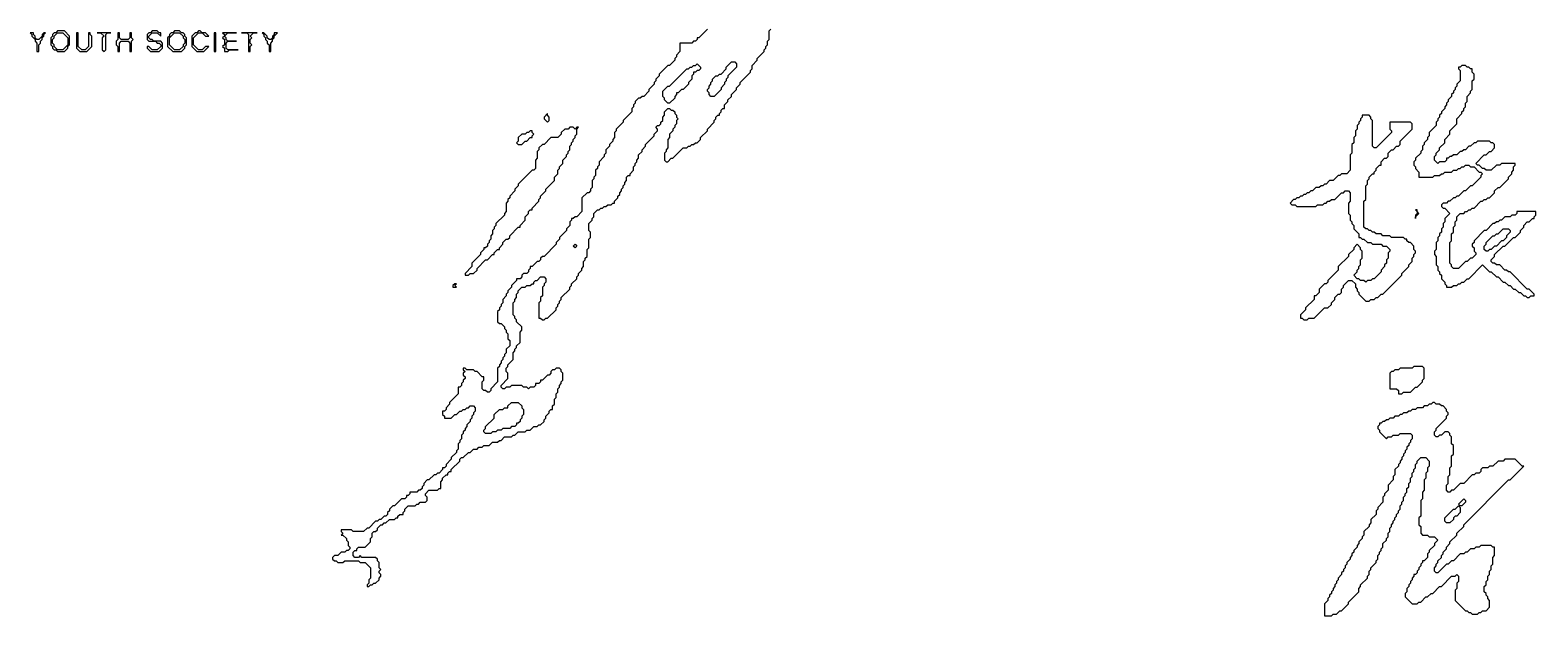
# Model space of a CAD drawing. Header units: millimetres. Extents: x 50 to 500, y 6 to 500.
# Drawn here: x 59.5 to 497.5, y 6.5 to 176.8 of the extents above; entities that cross this region are included whole.
import ezdxf

# ---------------------------------------------------------------- set-up
doc = ezdxf.new("R2010")
doc.units = ezdxf.units.MM

msp = doc.modelspace()

# ---------------------------------------------------------------- linework, layer by layer
for points in [[(59.5, 176), (60, 175.5), (60, 175), (61, 174), (61, 173.5), (61.5, 173), (61.5, 170.5), (62, 170.5), (62, 172.5), (62.5, 173), (62.5, 173.5), (63, 174), (63, 174.5), (63.5, 175), (63.5, 175.5), (64, 176), (63.5, 176), (63, 175.5), (63, 175), (62, 174), (61.5, 174), (61, 174.5), (61, 175), (60.5, 175.5), (60.5, 176)], [(67.5, 176.5), (67, 176), (66.5, 176), (66, 175.5), (66, 175), (65.5, 174.5), (65.5, 172.5), (66, 172), (66, 171.5), (66.5, 171), (67, 171), (67.5, 170.5), (69.5, 170.5), (70.5, 171.5), (70.5, 172), (71, 172.5), (71, 175), (69.5, 176.5)], [(67.5, 176), (69, 176), (70.5, 174.5), (70.5, 172.5), (69, 171), (67.5, 171), (66.5, 172), (66.5, 172.5), (66, 173), (66, 174), (66.5, 174.5), (66.5, 175)], [(73, 176), (73, 171.5), (74, 170.5), (76, 170.5), (77.5, 172), (77.5, 175), (77, 175.5), (77, 176), (76.5, 176), (76.5, 172), (75.5, 171), (74.5, 171), (73.5, 172), (73.5, 176)], [(79, 176), (80, 176), (81, 175), (80.5, 174.5), (80.5, 171), (81, 170.5), (81.5, 171), (81.5, 175.5), (82, 176), (83, 176)], [(85, 176), (85, 174), (84.5, 173.5), (84.5, 172.5), (85, 172), (85, 170.5), (85.5, 170.5), (85.5, 173), (86, 173.5), (88, 173.5), (88.5, 173), (88.5, 170.5), (89, 170.5), (89, 173.5), (89.5, 174), (89, 174.5), (89, 176), (88.5, 176), (88.5, 174.5), (88, 174), (86, 174), (85.5, 174.5), (85.5, 176)], [(95, 176.5), (94.5, 176), (94, 176), (93.5, 175.5), (93.5, 174), (94, 173.5), (96, 173.5), (96.5, 173), (97, 173), (97.5, 172.5), (97.5, 172), (96.5, 171), (95, 171), (94, 172), (93.5, 172), (93.5, 171.5), (94.5, 170.5), (97, 170.5), (98, 171.5), (98, 173), (97.5, 173.5), (95.5, 173.5), (95, 174), (94.5, 174), (94, 174.5), (94, 175), (95, 176), (96.5, 176), (97.5, 175), (97.5, 176), (97, 176), (96.5, 176.5)], [(101.5, 176.5), (101, 176), (100.5, 176), (100, 175.5), (100, 175), (99.5, 174.5), (99.5, 172), (101, 170.5), (103.5, 170.5), (104.5, 171.5), (104.5, 172), (105, 172.5), (105, 174.5), (104.5, 175), (104.5, 175.5), (104, 176), (103.5, 176), (103, 176.5)], [(101.5, 176), (103, 176), (104, 175), (104, 174.5), (104.5, 174), (104.5, 173), (104, 172.5), (104, 172), (103, 171), (101.5, 171), (100, 172.5), (100, 174.5)], [(108.5, 176.5), (108, 176), (107.5, 176), (106.5, 175), (106.5, 172), (108, 170.5), (110, 170.5), (111.5, 172), (110.5, 172), (109.5, 171), (108.5, 171), (107, 172.5), (107, 174.5), (108.5, 176), (109.5, 176), (110.5, 175), (111.5, 175), (110.5, 176), (109.5, 176), (109, 176.5)], [(113, 176), (113, 170.5), (113.5, 170.5), (113.5, 176)], [(115.5, 176), (116, 175.5), (116, 175), (115.5, 174.5), (116, 174), (116, 172.5), (115.5, 172), (116, 171.5), (116, 170.5), (117, 170.5), (117.5, 171), (120, 171), (117, 171), (116.5, 171.5), (116.5, 173), (117, 173.5), (119.5, 173.5), (117, 173.5), (116.5, 174), (116.5, 174.5), (116, 175), (117, 176), (119.5, 176)], [(121, 176), (122.5, 176), (123, 175.5), (123, 170.5), (123.5, 170.5), (123.5, 172), (124, 172.5), (123.5, 173), (123.5, 174), (124, 174.5), (123.5, 175), (124.5, 176), (125.5, 176)], [(127, 176), (127.5, 175.5), (127.5, 175), (128, 174.5), (128, 174), (128.5, 173.5), (128.5, 173), (129, 172.5), (129, 170.5), (129.5, 170.5), (129.5, 173), (130, 173.5), (130, 174), (130.5, 174.5), (130.5, 175), (131.5, 176), (130.5, 176), (130.5, 175.5), (130, 175), (130, 174.5), (129.5, 174), (129, 174), (128.5, 174.5), (128.5, 175), (127.5, 176)], [(253, 166.5), (253.5, 167), (254.5, 166), (254.5, 165.5), (254, 165), (253.5, 165), (253, 164.5), (252.5, 164.5), (252.5, 164), (252, 163.5), (252, 162.5), (251, 161.5), (251, 161), (249.5, 159.5), (249, 159.5), (248, 158.5), (247.5, 158.5), (247.5, 158), (247, 157.5), (247, 157), (245.5, 155.5), (245, 155.5), (244, 156.5), (244, 157), (243.5, 157.5), (243.5, 159), (245, 160.5), (245.5, 160.5), (250.5, 165.5), (251, 165.5), (251.5, 166), (252, 166), (252.5, 166.5)], [(263.5, 167.5), (264.5, 167.5), (265, 167), (265, 166), (262.5, 163.5), (262.5, 163), (262, 162.5), (262, 162), (261.5, 161.5), (261.5, 161), (260.5, 160), (260.5, 159.5), (258.5, 157.5), (257.5, 157.5), (257, 158), (257, 158.5), (256.5, 159), (256.5, 159.5), (257, 160), (257, 160.5), (257.5, 161), (257.5, 161.5), (258, 162), (258, 162.5), (259, 163.5), (259.5, 163.5), (260, 164), (260.5, 164), (262, 165.5), (262, 166)], [(476, 166.5), (475.5, 166), (475, 166), (475, 165.5), (475.5, 165), (475.5, 162), (474.5, 161), (474.5, 160.5), (474, 160), (474, 159.5), (473.5, 159), (473.5, 158.5), (473, 158), (473, 157.5), (472, 156.5), (472, 156), (471.5, 155.5), (471.5, 155), (471, 154.5), (471, 154), (470, 153), (470, 152.5), (469.5, 152), (469.5, 151.5), (469, 151), (469, 150.5), (468.5, 150), (468.5, 149), (466.5, 147), (466.5, 146), (466, 145.5), (466, 145), (465, 144), (465, 143.5), (464.5, 143), (464.5, 142), (464, 141.5), (464, 141), (462.5, 139.5), (462.5, 139), (462, 138.5), (462, 137.5), (462.5, 137), (462.5, 136.5), (463.5, 135.5), (463.5, 134), (467.5, 134), (468, 134.5), (469.5, 134.5), (470, 135), (470.5, 135), (471, 135.5), (473, 135.5), (473.5, 136), (474.5, 136), (475, 136.5), (475.5, 136.5), (476, 137), (476.5, 137), (477, 137.5), (478, 137.5), (478.5, 137), (479.5, 137), (481, 135.5), (481.5, 135.5), (482, 135), (481.5, 134.5), (481.5, 134), (479, 131.5), (478.5, 131.5), (477, 130), (476.5, 130), (475, 128.5), (474.5, 128.5), (474, 128), (473.5, 128), (472.5, 127), (472, 127), (471.5, 126.5), (470.5, 126.5), (470, 126), (470, 125.5), (470.5, 125), (471, 125), (472.5, 123.5), (471, 122), (471, 121), (470.5, 120.5), (470.5, 119.5), (470, 119), (470, 118), (469.5, 117.5), (469.5, 117), (469, 116.5), (469, 115.5), (468.5, 115), (468.5, 113), (468, 112.5), (468, 111.5), (468.5, 111), (468.5, 108.5), (469, 108), (469, 107), (469.5, 106.5), (469.5, 106), (470, 105.5), (470, 104.5), (471, 103.5), (471, 103), (471.5, 102.5), (471.5, 102), (473, 102), (473.5, 102.5), (474.5, 102.5), (475, 103), (475.5, 103), (476, 103.5), (476.5, 103.5), (477.5, 104.5), (478, 104.5), (482, 108.5), (484, 106.5), (484.5, 106.5), (486, 105), (486.5, 105), (488, 103.5), (488.5, 103.5), (489.5, 102.5), (490, 102.5), (491, 101.5), (491.5, 101.5), (492.5, 100.5), (493, 100.5), (494, 99.5), (494.5, 99.5), (495, 99), (495.5, 99), (496, 99.5), (497, 99.5), (497, 100), (495.5, 101.5), (495, 101.5), (490, 106.5), (489.5, 106.5), (489, 107), (488.5, 107), (487, 108.5), (486, 108.5), (485.5, 109), (485, 109), (484.5, 109.5), (484.5, 110), (485.5, 111), (485.5, 111.5), (488, 114), (488.5, 114), (491, 116.5), (491.5, 116.5), (493, 118), (493, 118.5), (494, 119.5), (494, 120), (495, 121), (495.5, 121), (496.5, 122), (497, 122), (497, 122.5), (497.5, 123), (497.5, 124), (492, 124), (492, 123.5), (491.5, 123), (490.5, 123), (490, 122.5), (488.5, 122.5), (487.5, 121.5), (487, 121.5), (486.5, 121), (486, 121), (485.5, 120.5), (485, 120.5), (483, 118.5), (482.5, 118.5), (479.5, 115.5), (479.5, 115), (479, 114.5), (479, 114), (479.5, 113.5), (479.5, 112.5), (480, 112), (480, 111.5), (479, 110.5), (478.5, 110.5), (477.5, 109.5), (477, 109.5), (475, 107.5), (473.5, 107.5), (473, 108), (473, 108.5), (472.5, 109), (472.5, 115), (473, 115.5), (473, 117.5), (473.5, 118), (473.5, 119.5), (474, 120), (474, 121), (474.5, 121.5), (474.5, 122.5), (475.5, 123.5), (476.5, 123.5), (477, 124), (477.5, 124), (478, 124.5), (478.5, 124.5), (479, 125), (479.5, 125), (481.5, 127), (482, 127), (482.5, 127.5), (483, 127.5), (483.5, 128), (484, 128), (485.5, 129.5), (485.5, 130), (486.5, 131), (487, 131), (489.5, 133.5), (489.5, 134), (490.5, 135), (490.5, 135.5), (491, 136), (491, 137), (491.5, 137.5), (491.5, 138), (487.5, 138), (487, 137.5), (486, 137.5), (484.5, 136), (483, 136), (482.5, 136.5), (482, 136.5), (481, 137.5), (480.5, 137.5), (480, 138), (482.5, 140.5), (483, 140.5), (484, 141.5), (484.5, 141.5), (485.5, 142.5), (485.5, 143.5), (485, 144), (484.5, 144), (484, 144.5), (480.5, 144.5), (480, 144), (479.5, 144), (478.5, 143), (478, 143), (477, 142), (476.5, 142), (476, 141.5), (475.5, 141.5), (474.5, 140.5), (473.5, 140.5), (473, 140), (472.5, 140), (472, 139.5), (471.5, 139.5), (471.5, 139), (471, 138.5), (469.5, 138.5), (469, 138), (468, 139), (468, 140), (468.5, 140.5), (468.5, 141), (469.5, 142), (469.5, 142.5), (471, 144), (471, 145), (472.5, 146.5), (472.5, 147.5), (474.5, 149.5), (474.5, 151), (476, 152.5), (476, 153), (476.5, 153.5), (476.5, 154), (477, 154.5), (477, 155.5), (477.5, 156), (477.5, 157.5), (478.5, 158.5), (478.5, 159), (479, 159.5), (479, 162), (479.5, 162.5), (479.5, 164), (479, 164.5), (479, 165.5), (478.5, 165.5), (478, 166), (477.5, 166), (477, 166.5)], [(210, 152.5), (209, 151.5), (209, 151), (210, 150), (210.5, 150.5), (210.5, 151.5), (210, 152)], [(447, 152), (447, 151.5), (446.5, 151), (446.5, 150.5), (446, 150), (446, 149.5), (445.5, 149), (445.5, 148), (445, 147.5), (445, 146), (444.5, 145.5), (444.5, 144), (444, 143.5), (444, 141), (443.5, 140.5), (443.5, 136), (442.5, 135), (441, 135), (440.5, 134.5), (440, 134.5), (438.5, 133), (437.5, 133), (436.5, 132), (436, 132), (435.5, 131.5), (435, 131.5), (434.5, 131), (433.5, 131), (432.5, 130), (432, 130), (431.5, 129.5), (431, 129.5), (430.5, 129), (430, 129), (429.5, 128.5), (429, 128.5), (428.5, 128), (428, 128), (427.5, 127.5), (427, 127.5), (426, 126.5), (426.5, 126), (427.5, 126), (428, 125.5), (433.5, 125.5), (434, 126), (435.5, 126), (436, 126.5), (436.5, 126.5), (437, 127), (437.5, 127), (438, 127.5), (439, 127.5), (441, 129.5), (441.5, 129.5), (442, 130), (443, 130), (443.5, 129.5), (443.5, 127), (443, 126.5), (443, 123.5), (443.5, 123), (443.5, 121.5), (444, 121), (444, 120.5), (444.5, 120), (444.5, 119), (446, 117.5), (446, 116.5), (446.5, 116.5), (447, 116), (447.5, 116), (448.5, 115), (449.5, 115), (450, 114.5), (452.5, 114.5), (453, 114), (454, 114), (455, 113), (455, 112.5), (454.5, 112), (454.5, 110.5), (454, 110), (454, 109), (453.5, 108.5), (453.5, 108), (452.5, 107), (452.5, 106.5), (450.5, 104.5), (450, 104.5), (449.5, 104), (448.5, 104), (448, 103.5), (447.5, 104), (446.5, 104), (446, 104.5), (445.5, 104.5), (444.5, 105.5), (445.5, 106.5), (445.5, 107), (446, 107.5), (446, 108), (446.5, 108.5), (446.5, 110), (447, 110.5), (447, 112.5), (446.5, 113), (446.5, 113.5), (445.5, 114.5), (444.5, 113.5), (444.5, 113), (443, 111.5), (443, 111), (440, 108), (440, 107), (437, 104), (437, 103.5), (436.5, 103), (436, 103), (434.5, 101.5), (434.5, 100.5), (433.5, 99.5), (433, 99.5), (433, 98.5), (430.5, 96), (430.5, 95.5), (429, 94), (429, 93), (429.5, 93), (430, 92.5), (431, 92.5), (431.5, 93), (433, 93), (436, 96), (437, 96), (438, 97), (438, 97.5), (439, 98.5), (439, 99), (440, 100), (440.5, 100), (441, 100.5), (441, 101.5), (441.5, 102), (441.5, 102.5), (443, 104), (444, 104), (445, 103), (445, 102), (445.5, 101.5), (445.5, 101), (446, 100.5), (446, 100), (448, 98), (449, 98), (449.5, 98.5), (450.5, 98.5), (451, 99), (451.5, 99), (452.5, 100), (453, 100), (458.5, 105.5), (458.5, 106), (460.5, 108), (460.5, 108.5), (461.5, 109.5), (461.5, 110.5), (462, 111), (462, 111.5), (462.5, 112), (462.5, 112.5), (462, 113), (462, 114), (461, 115), (460.5, 115), (460, 115.5), (460, 116), (459.5, 116), (459, 116.5), (455.5, 116.5), (455, 117), (453, 117), (452.5, 117.5), (451, 117.5), (450.5, 118), (450, 118), (449.5, 118.5), (449, 118.5), (448.5, 119), (448, 119), (447.5, 119.5), (447.5, 127), (448, 127.5), (448, 131.5), (448.5, 132), (448.5, 133), (449, 133.5), (449, 134), (450, 135), (450.5, 135), (450.5, 135.5), (451, 136), (451, 136.5), (452, 137.5), (452.5, 137.5), (452.5, 138.5), (453.5, 139.5), (454, 139.5), (454.5, 140), (454.5, 141), (455.5, 142), (456, 142), (457, 143), (457.5, 143), (458, 143.5), (458, 144.5), (461.5, 148), (461.5, 149.5), (461, 150), (455, 150), (455, 148), (455.5, 147.5), (455.5, 147), (451, 142.5), (450.5, 142.5), (450, 143), (450, 150.5), (449.5, 151), (449.5, 151.5), (449, 152)], [(216.5, 148.5), (216, 148), (215, 148), (214, 147), (214, 146.5), (213, 145.5), (211, 145.5), (209, 143.5), (208.5, 143.5), (207.5, 142.5), (207.5, 142), (207, 141.5), (207, 139.5), (206.5, 139), (206.5, 136.5), (206, 136), (205.5, 136), (201.5, 132), (201.5, 131.5), (200.5, 130.5), (200.5, 130), (199, 128.5), (199, 128), (198.5, 127.5), (198.5, 127), (198, 126.5), (198, 124), (197.5, 123.5), (197.5, 123), (195, 120.5), (195, 120), (194.5, 119.5), (194.5, 119), (194, 118.5), (194, 117.5), (193.5, 117), (193.5, 116), (193, 115.5), (193, 115), (192.5, 114.5), (192.5, 114), (192, 113.5), (191.5, 113.5), (191.5, 113), (190.5, 112), (190.5, 111.5), (188, 109), (188, 108), (186, 106), (186, 105.5), (187, 105.5), (187.5, 106), (188.5, 106), (189.5, 107), (189.5, 107.5), (192, 110), (192.5, 110), (194, 111.5), (194.5, 111.5), (194.5, 112), (195.5, 113), (196, 113), (196, 113.5), (197, 114.5), (197, 115), (198, 116), (198.5, 116), (199, 116.5), (199, 117), (201.5, 119.5), (202, 119.5), (202, 120), (203.5, 121.5), (203.5, 122.5), (204.5, 123.5), (204.5, 124), (205, 124.5), (205.5, 124.5), (205.5, 125), (207.5, 127), (207.5, 127.5), (208, 128), (208, 128.5), (209.5, 130), (209.5, 130.5), (212, 133), (212, 134), (213, 135), (213, 136), (213.5, 136.5), (213.5, 137), (214.5, 138), (214.5, 139), (215.5, 140), (215.5, 140.5), (216, 141), (216, 141.5), (216.5, 142), (216.5, 143), (217, 143.5), (217, 144), (217.5, 144.5), (217.5, 145), (218, 145.5), (218, 146), (218.5, 146.5), (218.5, 148), (219, 148.5), (218.5, 148.5), (218, 148), (217.5, 148.5)], [(205, 147.5), (204.5, 147), (204, 147), (203.5, 146.5), (202.5, 146.5), (201.5, 145.5), (201.5, 144.5), (201, 144), (201.5, 143.5), (202.5, 143.5), (203.5, 144.5), (204, 144.5), (205, 145.5), (205.5, 145.5), (205.5, 146), (206, 146.5), (205.5, 147), (205.5, 147.5)], [(462.5, 124.5), (463, 124), (463, 123.5), (462.5, 123), (462.5, 122), (462.5, 122.5), (463.5, 123.5), (463, 124), (463, 124.5)], [(488, 119), (489.5, 119), (490, 118.5), (490, 118), (489, 117), (489, 116.5), (488, 115.5), (487.5, 115.5), (486, 114), (485.5, 114), (484.5, 113), (484, 113), (483.5, 112.5), (483, 112.5), (482.5, 113), (482.5, 114), (483, 114.5), (483, 115), (485, 117), (485.5, 117), (486, 117.5), (486.5, 117.5)], [(217.5, 114), (218, 114.5), (218.5, 114), (218, 113.5)], [(183, 103), (182.5, 102.5), (182.5, 102), (183.5, 102), (183, 102.5), (183.5, 103)], [(462, 79), (461.5, 78.5), (458, 78.5), (457.5, 78), (456.5, 78), (456, 77.5), (455.5, 77.5), (455, 77), (455, 72.5), (457, 72.5), (457.5, 72), (457.5, 71), (458.5, 71), (459, 71.5), (461, 71.5), (462.5, 73), (463, 73), (464.5, 74.5), (464.5, 75), (465, 75.5), (465, 78.5), (464.5, 79)], [(199.5, 68.5), (201.5, 68.5), (202.5, 67.5), (202.5, 67), (203, 66.5), (203, 65), (202.5, 64.5), (202.5, 64), (202, 63.5), (202, 63), (201.5, 62.5), (201, 62.5), (201, 62), (200.5, 61.5), (199.5, 61.5), (199, 61), (197, 61), (196.5, 60.5), (195.5, 60.5), (195, 60), (194, 60), (193.5, 59.5), (192, 59.5), (191.5, 60), (191.5, 60.5), (192, 61), (192, 61.5), (194.5, 64), (194.5, 65), (196, 66.5), (197, 66.5), (197.5, 67), (198.5, 67), (198.5, 67.5)], [(467.5, 68.5), (467, 68), (466.5, 68), (466, 67.5), (465, 67.5), (464.5, 67), (463, 67), (462.5, 66.5), (461.5, 66.5), (461, 66), (460.5, 66), (460, 65.5), (459, 65.5), (458.5, 65), (458, 65), (457.5, 64.5), (456.5, 64.5), (456, 64), (455, 64), (454.5, 63.5), (454, 63.5), (453.5, 63), (453, 63), (452.5, 62.5), (452, 62.5), (452, 62), (451.5, 61.5), (451.5, 61), (452, 60.5), (452, 60), (454, 58), (454.5, 58.5), (455.5, 58.5), (456, 59), (457.5, 59), (458, 59.5), (461, 59.5), (461.5, 59), (461.5, 58), (461, 57.5), (461, 57), (460.5, 56.5), (460.5, 56), (460, 55.5), (460, 55), (459.5, 54.5), (459.5, 54), (459, 53.5), (459, 53), (458.5, 52.5), (458.5, 52), (458, 51.5), (458, 51), (457.5, 50.5), (457.5, 50), (456.5, 49), (456.5, 47.5), (456, 47), (456, 46), (454.5, 44.5), (454.5, 43), (453.5, 42), (453.5, 41.5), (453, 41), (453, 39.5), (451.5, 38), (451.5, 37.5), (451, 37), (451, 36), (449.5, 34.5), (449.5, 33.5), (449, 33), (449, 32.5), (447.5, 31), (447.5, 30), (447, 29.5), (447, 29), (446, 28), (446, 27.5), (445.5, 27), (445.5, 26.5), (444.5, 25.5), (444.5, 25), (444, 24.5), (444, 24), (443.5, 23.5), (443.5, 23), (442.5, 22), (442.5, 21.5), (442, 21), (442, 20.5), (441.5, 20), (441.5, 19.5), (441, 19), (441, 18.5), (440, 17.5), (440, 17), (439.5, 16.5), (439.5, 16), (439, 15.5), (439, 15), (438.5, 14.5), (438.5, 14), (438, 13.5), (438, 13), (437.5, 12.5), (437.5, 12), (437, 11.5), (437, 11), (436, 10), (436, 6.5), (438, 6.5), (438.5, 7), (439.5, 7), (440.5, 8), (441, 8), (443, 10), (443, 10.5), (446, 13.5), (446, 14.5), (446.5, 15), (446.5, 15.5), (448.5, 17.5), (448.5, 18), (449, 18.5), (449, 19.5), (449.5, 20), (449.5, 20.5), (451, 22), (451, 22.5), (451.5, 23), (451.5, 24), (452, 24.5), (452, 25), (452.5, 25.5), (452.5, 26), (453, 26.5), (453, 27.5), (454, 28.5), (454, 29), (454.5, 29.5), (454.5, 30.5), (455, 31), (455, 32), (455.5, 32.5), (455.5, 33), (456, 33.5), (456, 34), (456.5, 34.5), (456.5, 35), (457, 35.5), (457, 36), (457.5, 36.5), (457.5, 37), (458, 37.5), (458, 38.5), (458.5, 39), (458.5, 39.5), (459, 40), (459, 41), (459.5, 41.5), (459.5, 42), (460, 42.5), (460, 43.5), (460.5, 44), (460.5, 45), (461, 45.5), (461, 46.5), (461.5, 47), (461.5, 48), (462, 48.5), (462, 49), (462.5, 49.5), (462.5, 50.5), (463, 51), (463, 51.5), (464, 52.5), (465.5, 52.5), (466.5, 51.5), (466.5, 50), (466, 49.5), (466, 48.5), (465.5, 48), (465.5, 46.5), (465, 46), (465, 43), (464.5, 42.5), (464.5, 40.5), (464, 40), (464, 35.5), (463.5, 35), (463.5, 33), (464, 32.5), (464, 30.5), (464.5, 30), (466, 30), (466.5, 29.5), (468, 29.5), (469, 28.5), (468, 27.5), (468, 27), (466.5, 25.5), (466.5, 25), (466, 24.5), (466, 23.5), (465, 22.5), (464.5, 22.5), (464.5, 22), (464, 21.5), (464, 21), (463.5, 20.5), (463.5, 20), (463, 19.5), (463, 19), (462.5, 18.5), (462, 18.5), (462, 18), (461.5, 17.5), (461.5, 17), (461, 16.5), (461, 16), (460.5, 15.5), (460.5, 15), (460, 14.5), (460, 13.5), (459.5, 13), (459.5, 12), (461.5, 10), (463, 10), (463.5, 10.5), (464, 10.5), (465.5, 12), (466, 12), (467, 13), (467.5, 13), (469.5, 15), (470, 15), (473, 18), (474, 18), (474.5, 18.5), (475, 18), (475, 16.5), (474.5, 16), (474.5, 14.5), (474, 14), (474, 11), (477, 8), (477.5, 8), (478, 7.5), (478.5, 7.5), (479, 7), (480.5, 7), (481, 7.5), (481.5, 7.5), (482, 8), (483, 8), (484, 9), (484, 11), (483.5, 11.5), (483.5, 12), (483, 12.5), (483, 13), (482.5, 13.5), (482.5, 15), (483, 15.5), (483, 16.5), (483.5, 17), (483.5, 18), (484, 18.5), (484, 19.5), (484.5, 20), (484.5, 21), (485, 21.5), (485, 23.5), (485.5, 24), (485.5, 26.5), (485, 26.5), (484.5, 27), (481.5, 27), (481, 26.5), (480, 26.5), (479.5, 26), (478.5, 26), (477.5, 25), (477, 25), (476.5, 24.5), (475.5, 24.5), (473.5, 22.5), (473, 22.5), (472, 21.5), (471.5, 21.5), (469, 19), (468.5, 19), (468, 19.5), (468, 20.5), (468.5, 21), (468.5, 21.5), (469, 22), (469, 22.5), (470, 23.5), (470, 24), (470.5, 24.5), (470.5, 25), (471.5, 26), (471.5, 26.5), (472.5, 27.5), (472.5, 28), (474.5, 30), (474.5, 30.5), (476.5, 32.5), (476.5, 33), (489.5, 46), (490, 46), (494, 50), (493.5, 50), (491.5, 52), (488.5, 52), (488, 51.5), (486.5, 51.5), (485, 50), (484, 50), (483.5, 49.5), (482, 49.5), (481.5, 49), (481.5, 48.5), (481, 48), (480, 48), (479.5, 47.5), (479, 47.5), (476.5, 45), (475.5, 45), (473.5, 43), (473, 43), (472.5, 42.5), (472, 42.5), (471.5, 43), (471.5, 44.5), (472, 45), (472, 47), (472.5, 47.5), (472.5, 49.5), (473, 50), (473, 53), (473.5, 53.5), (473.5, 56), (473, 56.5), (473, 58.5), (472.5, 59), (472.5, 59.5), (472, 60), (471, 60), (470, 59), (469.5, 59), (469, 58.5), (468.5, 58.5), (468, 59), (468, 60), (468.5, 60.5), (468.5, 61), (471.5, 64), (471.5, 64.5), (472, 65), (472, 65.5), (471.5, 66), (471.5, 66.5), (470.5, 67.5), (470, 67.5), (469.5, 68), (468.5, 68), (468, 68.5)], [(476.5, 40.5), (477, 40), (477, 39.5), (476, 38.5), (475.5, 38.5), (475, 39)], [(475, 38.5), (475.5, 38), (475.5, 36.5), (474.5, 35.5), (474, 35.5), (473.5, 35), (473.5, 34.5), (472.5, 33.5), (471.5, 33.5), (471, 34), (471, 35), (473.5, 37.5), (474, 37.5)]]:
    msp.add_lwpolyline(points, close=True)
msp.add_lwpolyline([(256.5, 177), (254, 174.5), (253.5, 174.5), (253.5, 174), (253, 173.5), (252.5, 173.5), (252, 173), (248.5, 173), (248.5, 170.5), (247.5, 169.5), (247.5, 169), (247, 168.5), (247, 168), (245.5, 166.5), (245, 166.5), (242.5, 164), (242.5, 163.5), (241.5, 162.5), (241.5, 162), (241, 161.5), (241, 161), (239.5, 159.5), (239.5, 159), (238, 157.5), (237.5, 157.5), (237, 157), (236.5, 157), (235.5, 156), (235.5, 155.5), (235, 155), (235, 154.5), (234.5, 154), (234.5, 153), (232, 150.5), (232, 150), (230, 148), (230, 147.5), (229.5, 147), (229.5, 145.5), (229, 145), (229, 144.5), (228, 143.5), (228, 143), (227, 142), (227, 141), (226.5, 140.5), (226.5, 140), (225, 138.5), (225, 137.5), (224.5, 137), (224.5, 136.5), (224, 136), (224, 134.5), (223.5, 134), (223.5, 133.5), (223, 133), (223, 131), (222.5, 130.5), (222.5, 130), (222, 129.5), (221.5, 129.5), (220, 128), (220, 124), (218.5, 122.5), (218, 122.5), (217.5, 122), (217, 122), (217, 121.5), (216.5, 121), (216.5, 120), (215.5, 119), (215.5, 118.5), (213.5, 116.5), (213.5, 116), (212.5, 115), (212.5, 114.5), (209, 111), (208.5, 111), (208, 110.5), (208, 110), (207.5, 109.5), (207, 109.5), (205.5, 108), (205, 108), (205, 107.5), (204.5, 107), (204.5, 106.5), (204, 106), (203, 106), (202.5, 105.5), (202.5, 105), (202, 104.5), (201, 104.5), (201, 104), (199.5, 102.5), (199.5, 102), (198.5, 101), (198.5, 100.5), (198, 100), (198, 99.5), (197, 98.5), (197, 97.5), (196.5, 97), (196.5, 96.5), (196, 96), (196, 95.5), (195.5, 95), (195.5, 92), (196, 91.5), (196.5, 91.5), (197.5, 90.5), (197.5, 90), (198, 89.5), (198, 89), (198.5, 88.5), (198.5, 87), (199, 86.5), (199, 85), (198, 84), (198, 83), (197.5, 82.5), (197.5, 82), (197, 81.5), (197, 81), (196.5, 80.5), (196.5, 80), (196, 79.5), (196, 79), (195.5, 78.5), (195.5, 74.5), (193.5, 72.5), (193.5, 72), (193, 71.5), (192.5, 71.5), (192, 72), (191.5, 72), (191, 72.5), (191, 74.5), (191.5, 75), (191.5, 76), (191, 76), (189.5, 77.5), (189, 77.5), (188.5, 78), (186.5, 78), (186, 78.5), (185.5, 78.5), (185.5, 78), (186, 77.5), (185.5, 77), (185.5, 76.5), (186, 76), (186, 75.5), (185.5, 75), (185.5, 74.5), (185, 74), (185, 73.5), (184.5, 73), (184, 73), (184, 71), (181.5, 68.5), (181.5, 68), (180.5, 67), (180.5, 66.5), (180, 66), (179.5, 66), (179.5, 65), (180, 64.5), (180, 64), (182, 64), (183, 65), (183.5, 65), (184.5, 66), (185, 66), (185.5, 66.5), (186, 66.5), (186.5, 67), (187, 67), (187.5, 67.5), (188.5, 67.5), (189, 67), (189, 66), (188.5, 65.5), (188.5, 65), (188, 64.5), (188, 64), (187.5, 63.5), (187.5, 63), (186.5, 62), (186.5, 61.5), (186, 61), (186, 60.5), (185.5, 60), (185.5, 59.5), (185, 59), (185, 58), (184.5, 57.5), (184.5, 57), (184, 56.5), (184, 55), (183.5, 54.5), (183.5, 54), (182, 52.5), (182, 52), (180.5, 50.5), (180.5, 50), (180, 49.5), (179.5, 49.5), (179.5, 49), (178.5, 48), (178, 48), (177.5, 47.5), (177, 47.5), (175.5, 46), (175, 46), (174, 45), (174, 44.5), (173.5, 44), (173.5, 43.5), (173, 43), (172.5, 43), (172, 42.5), (170, 42.5), (170, 42), (169.5, 41.5), (169, 41.5), (169, 41), (168.5, 40.5), (167.5, 40.5), (165.5, 38.5), (165, 38.5), (164, 37.5), (164, 37), (163.5, 36.5), (163.5, 36), (163, 35.5), (162.5, 35.5), (161.5, 34.5), (161, 34.5), (160.5, 34), (160, 34), (158, 32), (157.5, 32), (156.5, 31), (153.5, 31), (153, 31.5), (150, 31.5), (150, 31), (150.5, 30.5), (150, 30), (150.5, 30), (151.5, 29), (151.5, 28.5), (152, 28), (152, 27), (152.5, 26.5), (152.5, 26), (152, 25.5), (151.5, 25.5), (151, 25), (150, 25), (149, 24), (148, 24), (147.5, 23.5), (147.5, 23), (148, 22.5), (148.5, 22.5), (149, 22), (150.5, 22), (151, 22.5), (155, 22.5), (155.5, 22), (157, 22), (158.5, 20.5), (158.5, 17.5), (158, 17), (158, 16), (157.5, 15.5), (157.5, 15), (158, 15), (158.5, 15.5), (159, 15.5), (159.5, 16), (160, 16), (161, 17), (161, 17.5), (161.5, 18), (161.5, 18.5), (161, 19), (161, 19.5), (161.5, 20), (161, 20.5), (161, 22), (160.5, 22.5), (160.5, 23), (160, 23.5), (156, 23.5), (155.5, 24), (155, 23.5), (154, 23.5), (153.5, 24), (153.5, 25), (154, 25.5), (154.5, 25.5), (154.5, 26), (155, 26.5), (157, 26.5), (158.5, 28), (158.5, 29), (159, 29.5), (159, 30.5), (159.5, 31), (160, 31), (160.5, 31.5), (160.5, 32), (161.5, 33), (162, 33), (162.5, 33.5), (163, 33.5), (164, 34.5), (165.5, 34.5), (166, 35), (166.5, 35), (166.5, 35.5), (167, 36), (168, 36), (168, 36.5), (168.5, 37), (168.5, 37.5), (169.5, 38.5), (171.5, 38.5), (172, 39), (172.5, 39), (173, 39.5), (174.5, 39.5), (175, 40), (175, 41), (174.5, 41.5), (174.5, 42), (175.5, 43), (178, 43), (178.5, 43.5), (179, 43.5), (179, 45.5), (179.5, 46), (179.5, 46.5), (180.5, 47.5), (181, 47.5), (181, 48), (181.5, 48.5), (182, 48.5), (182, 49), (184.5, 51.5), (184.5, 52), (185, 52.5), (185.5, 52.5), (187, 54), (187.5, 54), (188.5, 55), (189.5, 55), (190, 55.5), (191, 55.5), (191.5, 56), (193, 56), (194, 57), (195.5, 57), (196, 57.5), (196.5, 57.5), (197.5, 58.5), (199.5, 58.5), (200, 59), (200.5, 59), (201.5, 60), (203.5, 60), (204, 60.5), (205, 60.5), (206, 61.5), (207, 61.5), (207.5, 62), (208, 62), (209, 63), (209, 63.5), (209.5, 64), (209.5, 64.5), (210.5, 65.5), (210.5, 66), (211, 66.5), (211.5, 66.5), (211.5, 67.5), (212, 68), (212, 69.5), (212.5, 70), (212.5, 71), (213, 71.5), (213, 72.5), (213.5, 73), (213.5, 73.5), (214, 74), (214, 74.5), (214.5, 75), (214.5, 77), (214, 77.5), (214, 78), (213.5, 78.5), (212.5, 78.5), (212, 78), (211.5, 78), (211, 77.5), (211, 77), (210.5, 76.5), (210, 76.5), (208.5, 75), (208, 75), (208, 74.5), (207.5, 74), (206.5, 74), (206.5, 73.5), (206, 73), (205, 73), (204.5, 72.5), (204, 73), (203, 73), (202.5, 73.5), (199.5, 73.5), (199, 73), (198, 73), (197.5, 72.5), (197, 72.5), (196.5, 73), (196.5, 73.5), (198.5, 75.5), (198.5, 77), (198, 77.5), (198, 78.5), (198.5, 79), (198.5, 79.5), (200, 81), (200, 83), (200.5, 83.5), (200.5, 84), (201, 84.5), (201, 85), (202, 86), (202, 89), (202.5, 89.5), (202.5, 90.5), (201, 92), (201, 92.5), (200.5, 93), (200.5, 93.5), (200, 94), (200, 97.5), (200.5, 98), (200.5, 98.5), (201, 99), (201, 100), (201.5, 100.5), (201.5, 101), (202.5, 102), (203.5, 102), (204, 102.5), (205, 102.5), (205.5, 103), (206, 103), (206, 103.5), (206.5, 104), (207, 104), (208, 105), (209, 105), (209.5, 104.5), (209.5, 103.5), (209, 103), (209, 102.5), (208.5, 102), (208.5, 99.5), (208, 99), (208, 98), (207.5, 97.5), (207.5, 93), (208, 93), (208.5, 92.5), (209, 92.5), (209.5, 93), (210, 93), (212.5, 95.5), (212.5, 96), (213, 96.5), (213, 97), (213.5, 97.5), (213.5, 98), (214, 98.5), (214, 99), (216.5, 101.5), (216.5, 102), (217, 102.5), (217, 103), (218.5, 104.5), (218.5, 105), (219, 105.5), (219, 106), (220, 107), (220, 107.5), (220.5, 108), (220.5, 109.5), (221, 110), (221, 110.5), (221.5, 111), (221.5, 113), (222, 113.5), (222, 116), (222.5, 116.5), (222.5, 118), (222, 118.5), (222, 120.5), (223, 121.5), (223, 122), (223.5, 122.5), (223.5, 123.5), (224.5, 124.5), (225, 124.5), (225.5, 125), (226, 125), (226.5, 125.5), (227, 125.5), (227.5, 126), (228.5, 126), (229, 126.5), (229.5, 126.5), (229.5, 127), (230.5, 128), (230.5, 128.5), (231, 129), (231, 129.5), (231.5, 130), (231.5, 130.5), (232, 131), (232, 131.5), (232.5, 132), (232.5, 132.5), (233, 133), (233, 134), (233.5, 134.5), (234, 134.5), (234, 135), (235, 136), (235, 137), (235.5, 137.5), (235.5, 138), (236, 138.5), (236, 139), (236.5, 139.5), (236.5, 140.5), (237.5, 141.5), (237.5, 142), (238.5, 143), (238.5, 143.5), (241, 146), (241, 146.5), (242, 147.5), (242, 148), (241.5, 148.5), (242, 149), (242.5, 149), (243, 149.5), (243, 150), (243.5, 150.5), (243.5, 151.5), (244, 152), (244, 153), (245, 154), (245.5, 154), (246, 153.5), (246.5, 153.5), (247, 153), (247, 152.5), (247.5, 152), (247.5, 151.5), (248, 151), (247.5, 150.5), (247.5, 149.5), (247, 149), (247, 148.5), (246.5, 148), (246.5, 147.5), (245.5, 146.5), (245.5, 145.5), (245, 145), (245, 142.5), (244.5, 142), (244.5, 141.5), (244, 141), (244, 139), (244.5, 138.5), (245, 138.5), (246, 139.5), (246.5, 139.5), (249.5, 142.5), (250.5, 142.5), (251, 143), (251.5, 143), (252, 143.5), (252.5, 143.5), (253, 144), (253.5, 144), (254.5, 145), (254.5, 145.5), (256.5, 147.5), (256.5, 148), (258.5, 150), (258.5, 150.5), (259, 151), (259, 151.5), (259.5, 152), (260, 152), (260, 152.5), (260.5, 153), (260.5, 153.5), (261, 154), (261.5, 154), (261.5, 155), (262.5, 156), (262.5, 156.5), (263.5, 157.5), (263.5, 158), (265, 159.5), (265, 160), (266, 161), (266, 161.5), (269, 164.5), (269, 165), (269.5, 165.5), (269.5, 166.5), (271, 168), (271, 168.5), (273, 170.5), (273, 171), (273.5, 171.5), (273.5, 172), (274, 172.5), (274, 173.5), (274.5, 174), (274.5, 176.5), (275, 177)])

doc.saveas('drawing.dxf')
